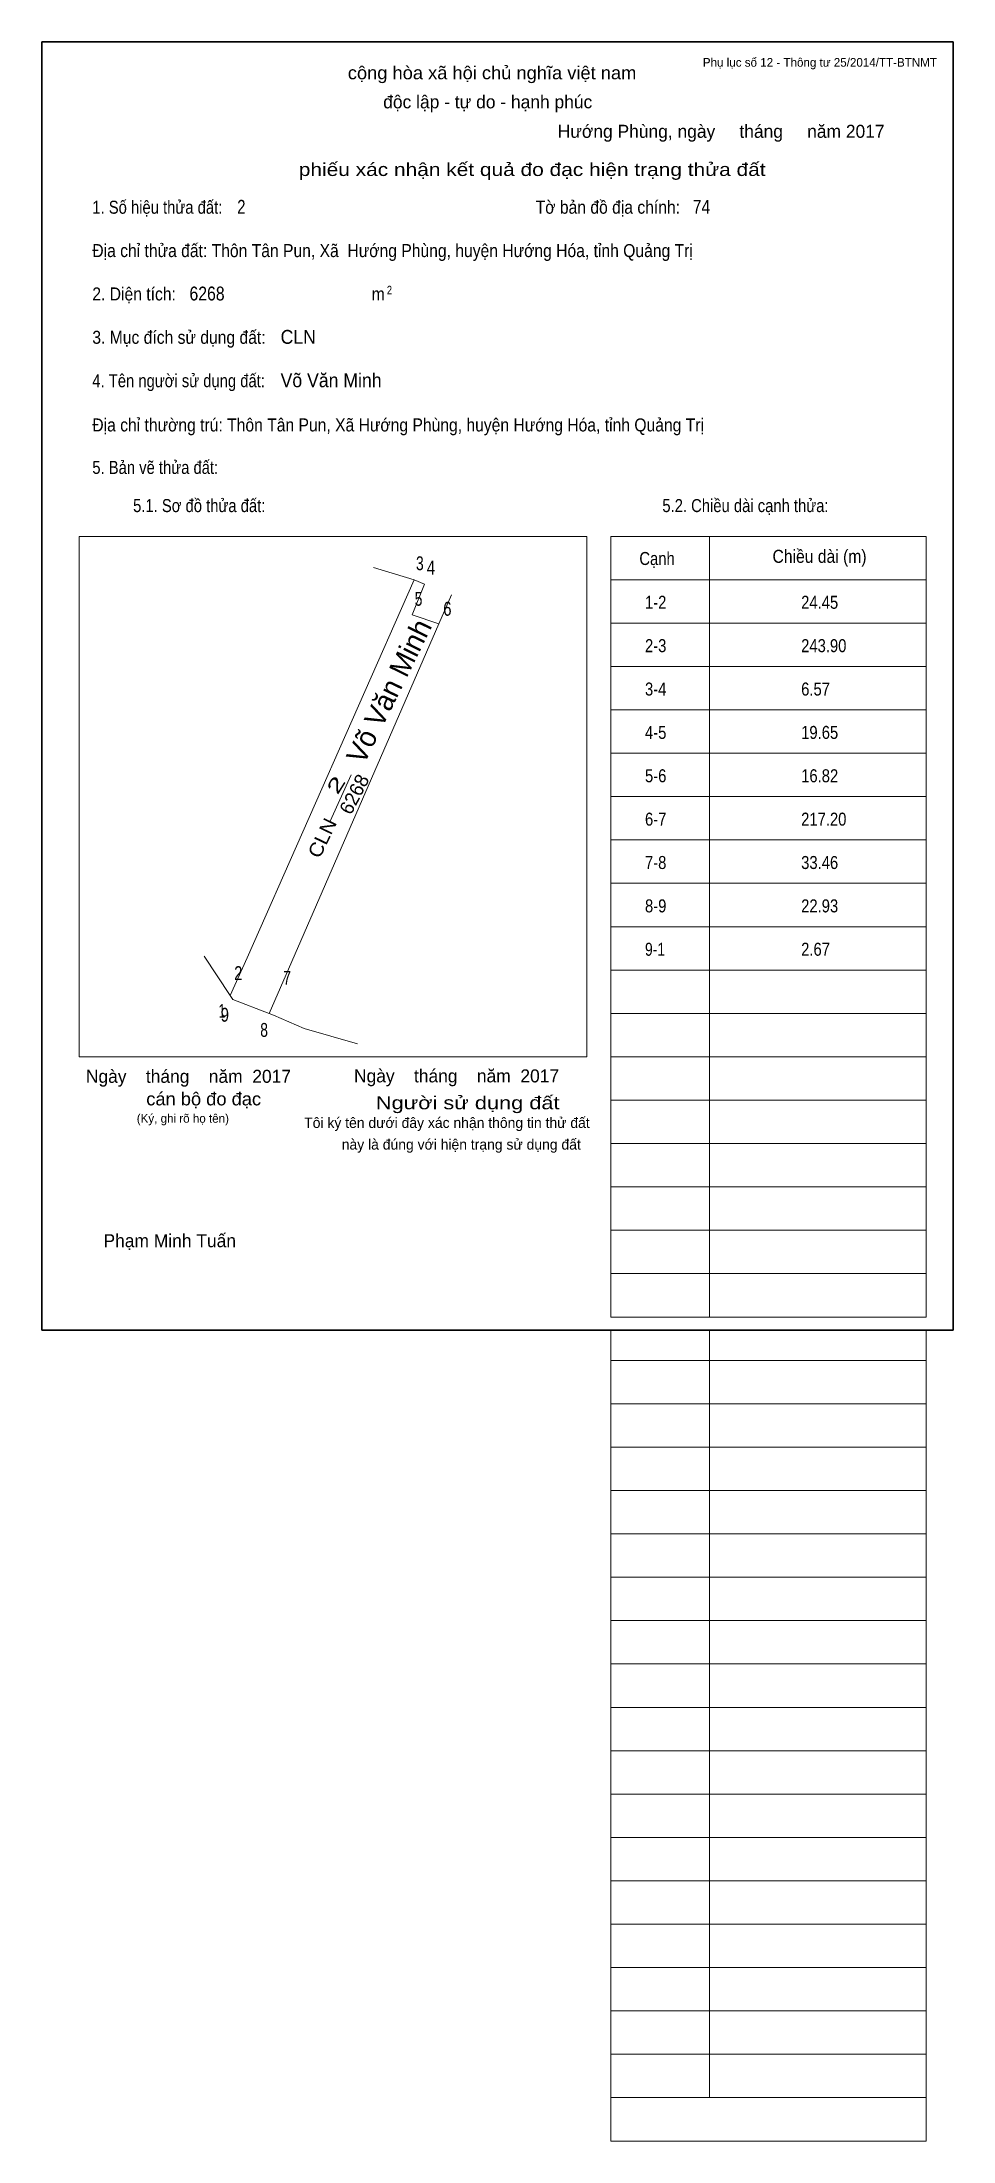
# Model space of a CAD drawing. Header units: centimetres. Extents: x 0 to 21, y -18.7 to 29.7.
import ezdxf
from ezdxf.enums import TextEntityAlignment as Align

# ---------------------------------------------------------------- set-up
doc = ezdxf.new("R2010")
doc.units = ezdxf.units.CM
doc.header["$LTSCALE"] = 0.12
for name, color, linetype in [('2', 7, 'Continuous'), ('30', 7, 'Continuous'), ('32', 7, 'Continuous'), ('34', 7, 'Continuous')]:
    doc.layers.add(name, color=color, linetype=linetype)
for name, color, linetype, lineweight in [('33', 7, 'Continuous', 13), ('6', 7, 'Continuous', 13), ('63', 7, 'Continuous', 13)]:
    doc.layers.add(name, color=color, linetype=linetype, lineweight=lineweight)

msp = doc.modelspace()

# ---------------------------------------------------------------- linework, layer by layer
at = {"layer": '33'}
msp.add_line((6.64, 11.73), (7.13, 12.8), dxfattribs=at)
at = {"layer": '6'}
for p, q in [((4.73, 8.58), (8.58, 17.3)), ((3.74, 8.62), (4.34, 7.71)), ((4.73, 8.58), (4.34, 7.71)), ((5.76, 8.5), (5.24, 7.3))]:
    msp.add_line(p, q, dxfattribs=at)
for points in [[(8.82, 17.2), (8.58, 17.3), (7.64, 17.58)], [(9.44, 16.95), (9.15, 16.28), (5.76, 8.5)], [(8.82, 17.2), (8.53, 16.49), (9.15, 16.28)], [(4.34, 7.71), (4.4, 7.62), (5.24, 7.3)], [(5.24, 7.3), (5.34, 7.26), (6.04, 6.95), (7.27, 6.6)]]:
    msp.add_lwpolyline(points, dxfattribs=at)
at = {"layer": '63'}
for p, q in [((0.86, 18.3), (12.56, 18.3)), ((0.86, 6.3), (0.86, 18.3)), ((12.56, 6.3), (12.56, 18.3)), ((13.11, 18.3), (20.38, 18.3)), ((13.11, 0.3), (13.11, 18.3)), ((15.39, 0.3), (15.39, 18.3)), ((20.38, 0.3), (20.38, 18.3)), ((13.11, 17.3), (20.38, 17.3)), ((13.11, 16.3), (20.38, 16.3)), ((13.11, 15.3), (20.38, 15.3)), ((13.11, 14.3), (20.38, 14.3)), ((13.11, 13.3), (20.38, 13.3)), ((13.11, 12.3), (20.38, 12.3)), ((13.11, 11.3), (20.38, 11.3)), ((13.11, 10.3), (20.38, 10.3)), ((13.11, 9.3), (20.38, 9.3)), ((13.11, 8.3), (20.38, 8.3)), ((13.11, 7.3), (20.38, 7.3)), ((0.86, 6.3), (12.56, 6.3)), ((13.11, 6.3), (20.38, 6.3)), ((13.11, 5.3), (20.38, 5.3)), ((13.11, 4.3), (20.38, 4.3)), ((13.11, 3.3), (20.38, 3.3)), ((13.11, 2.3), (20.38, 2.3)), ((13.11, 1.3), (20.38, 1.3)), ((13.11, 0.3), (20.38, 0.3)), ((13.11, -18.7), (13.11, 0)), ((15.39, -17.7), (15.39, 0)), ((20.38, -18.7), (20.38, 0)), ((13.11, -0.7), (20.38, -0.7)), ((13.11, -0.7), (20.38, -0.7)), ((13.11, -1.7), (20.38, -1.7)), ((13.11, -2.7), (20.38, -2.7)), ((13.11, -3.7), (20.38, -3.7)), ((13.11, -4.7), (20.38, -4.7)), ((13.11, -5.7), (20.38, -5.7)), ((13.11, -6.7), (20.38, -6.7)), ((13.11, -7.7), (20.38, -7.7)), ((13.11, -8.7), (20.38, -8.7)), ((13.11, -9.7), (20.38, -9.7)), ((13.11, -10.7), (20.38, -10.7)), ((13.11, -11.7), (20.38, -11.7)), ((13.11, -12.7), (20.38, -12.7)), ((13.11, -13.7), (20.38, -13.7)), ((13.11, -14.7), (20.38, -14.7)), ((13.11, -15.7), (20.38, -15.7)), ((13.11, -16.7), (20.38, -16.7)), ((13.11, -17.7), (20.38, -17.7)), ((13.11, -18.7), (20.38, -18.7))]:
    msp.add_line(p, q, dxfattribs=at)
at = {"layer": '63', "lineweight": 35}
msp.add_lwpolyline([(0, 0), (0, 29.7), (21, 29.7), (21, 0)], close=True, dxfattribs=at)

# ---------------------------------------------------------------- texts
at = {"layer": '2'}
msp.add_text('Võ Văn Minh', height=0.469, rotation=63.825, dxfattribs=at).set_placement((8.21, 14.627), align=Align.CENTER)
at = {"layer": '30'}
for s, width, p in [('1-2', 0.85, (13.9, 16.63)), ('24.45', 0.85, (17.5, 16.63)), ('2-3', 0.85, (13.9, 15.63)), ('243.90', 0.85, (17.5, 15.63)), ('3-4', 0.85, (13.9, 14.63)), ('6.57', 0.85, (17.5, 14.63)), ('4-5', 0.85, (13.9, 13.63)), ('19.65', 0.85, (17.5, 13.63)), ('5-6', 0.85, (13.9, 12.63)), ('16.82', 0.85, (17.5, 12.63)), ('6-7', 0.85, (13.9, 11.63)), ('217.20', 0.85, (17.5, 11.63)), ('7-8', 0.85, (13.9, 10.63)), ('33.46', 0.85, (17.5, 10.63)), ('8-9', 0.85, (13.9, 9.63)), ('22.93', 0.85, (17.5, 9.63)), ('9-1', 0.8, (13.9, 8.63)), ('2.67', 0.85, (17.5, 8.63))]:
    msp.add_text(s, height=0.3, dxfattribs=dict(at, width=width)).set_placement(p)
at = {"layer": '32'}
for s, width, p in [('3', 0.75, (8.71, 17.52)), ('4', 0.8, (8.965, 17.42)), ('5', 0.75, (8.68, 16.7)), ('6', 0.8, (9.345, 16.47)), ('2', 0.8, (4.525, 8.07)), ('7', 0.75, (5.65, 7.96)), ('1', 0.65, (4.15, 7.2)), ('9', 0.8, (4.215, 7.11)), ('8', 0.75, (5.12, 6.76))]:
    msp.add_text(s, height=0.32, dxfattribs=dict(at, width=width)).set_placement(p, align=Align.CENTER)
at = {"layer": '33', "width": 1.6}
msp.add_text('2', height=0.32, rotation=57.995, dxfattribs=at).set_placement((6.913, 12.485), align=Align.CENTER)
at = {"layer": '33'}
msp.add_text('6268', height=0.32, rotation=62.85, dxfattribs=at).set_placement((7.341, 12.282), align=Align.CENTER)
at = {"layer": '33', "width": 1.1}
msp.add_text('CLN', height=0.32, rotation=64.359, dxfattribs=at).set_placement((6.808, 11.701), align=Align.RIGHT)
at = {"layer": '34'}
for s, width, p in [('2', 0.8, (4.5, 25.74)), ('74', 0.85, (15, 25.74)), ('6268', 0.85, (3.4, 23.74)), ('CLN', 0.95, (5.5, 22.74)), ('Võ Văn Minh', 0.95, (5.5, 21.74))]:
    msp.add_text(s, height=0.32, dxfattribs=dict(at, width=width)).set_placement(p)
at = {"layer": '63', "width": 1.05}
msp.add_text('cộng hòa xã hội chủ nghĩa việt nam', height=0.3, dxfattribs=at).set_placement((10.375, 28.84), align=Align.CENTER)
at = {"layer": '63'}
for s, height, p in [('Phụ lục số 12 - Thông tư 25/2014/TT-BTNMT', 0.2, (20.63, 29.13)), ('Ngày    tháng    năm  2017', 0.3, (5.74, 5.7)), ('Ngày    tháng    năm  2017', 0.3, (11.92, 5.71)), ('(Ký, ghi rõ họ tên)', 0.2, (4.31, 4.78))]:
    msp.add_text(s, height=height, dxfattribs=at).set_placement(p, align=Align.RIGHT)
for s, height, p in [('độc lập - tự do - hạnh phúc', 0.3, (10.275, 28.17)), ('Hướng Phùng, ngày     tháng     năm 2017', 0.3, (15.655, 27.49)), ('Tôi ký tên dưới đây xác nhận thông tin thử đất', 0.24, (9.335, 4.66)), ('này là đúng với hiện trạng sử dụng đất', 0.24, (9.665, 4.16)), ('Phạm Minh Tuấn', 0.3, (2.945, 1.91))]:
    msp.add_text(s, height=height, dxfattribs=at).set_placement(p, align=Align.CENTER)
for s, width, p in [('phiếu xác nhận kết quả đo đạc hiện trạng thửa đất', 1.2, (16.68, 26.61)), ('cán bộ đo đạc', 1.05, (5.05, 5.18)), ('Người sử dụng đất', 1.25, (11.93, 5.09))]:
    msp.add_text(s, height=0.3, dxfattribs=dict(at, width=width)).set_placement(p, align=Align.RIGHT)
for s, height, width, p in [('1. Số hiệu thửa đất:', 0.3, 0.85, (1.16, 25.74)), ('Tờ bản đồ địa chính:', 0.3, 0.9, (11.38, 25.74)), ('Địa chỉ thửa đất: Thôn Tân Pun, Xã  Hướng Phùng, huyện Hướng Hóa, tỉnh Quảng Trị', 0.3, 0.9, (1.16, 24.74)), ('2. Diện tích:', 0.3, 0.9, (1.16, 23.74)), ('m', 0.3, 0.9, (7.6, 23.74)), ('2', 0.2, 0.8, (7.95, 23.88)), ('3. Mục đích sử dụng đất:', 0.3, 0.9, (1.16, 22.74)), ('4. Tên người sử dụng đất:', 0.3, 0.85, (1.16, 21.74)), ('Địa chỉ thường trú: Thôn Tân Pun, Xã Hướng Phùng, huyện Hướng Hóa, tỉnh Quảng Trị', 0.3, 0.9, (1.16, 20.72)), ('5. Bản vẽ thửa đất:', 0.3, 0.85, (1.16, 19.74)), ('5.1. Sơ đồ thửa đất:', 0.3, 0.85, (2.1, 18.86)), ('5.2. Chiều dài cạnh thửa:', 0.3, 0.85, (14.3, 18.86)), ('Cạnh', 0.3, 0.85, (13.77, 17.64)), ('Chiều dài (m)', 0.3, 0.9, (16.84, 17.69))]:
    msp.add_text(s, height=height, dxfattribs=dict(at, width=width)).set_placement(p)

doc.saveas('drawing.dxf')
